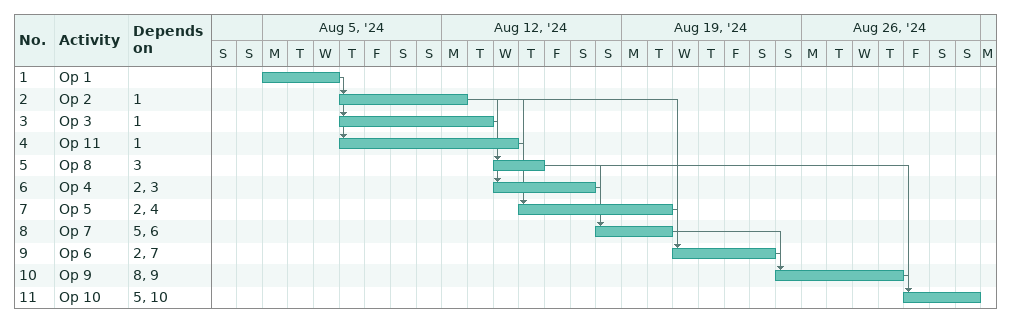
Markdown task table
| ID | Task | Start | Finish | Predecessors |
|---|---|---|---|---|
| 1 | Op 1 | 2024-08-05 | 2024-08-07 |  |
| 2 | Op 2 | 2024-08-08 | 2024-08-12 | 1 |
| 3 | Op 3 | 2024-08-08 | 2024-08-13 | 1 |
| 4 | Op 11 | 2024-08-08 | 2024-08-14 | 1 |
| 5 | Op 8 | 2024-08-14 | 2024-08-15 | 3 |
| 6 | Op 4 | 2024-08-14 | 2024-08-17 | 2, 3 |
| 7 | Op 5 | 2024-08-15 | 2024-08-20 | 2, 4 |
| 8 | Op 7 | 2024-08-18 | 2024-08-20 | 5, 6 |
| 9 | Op 6 | 2024-08-21 | 2024-08-24 | 2, 7 |
| 10 | Op 9 | 2024-08-25 | 2024-08-29 | 8, 9 |
| 11 | Op 10 | 2024-08-30 | 2024-09-01 | 5, 10 |
